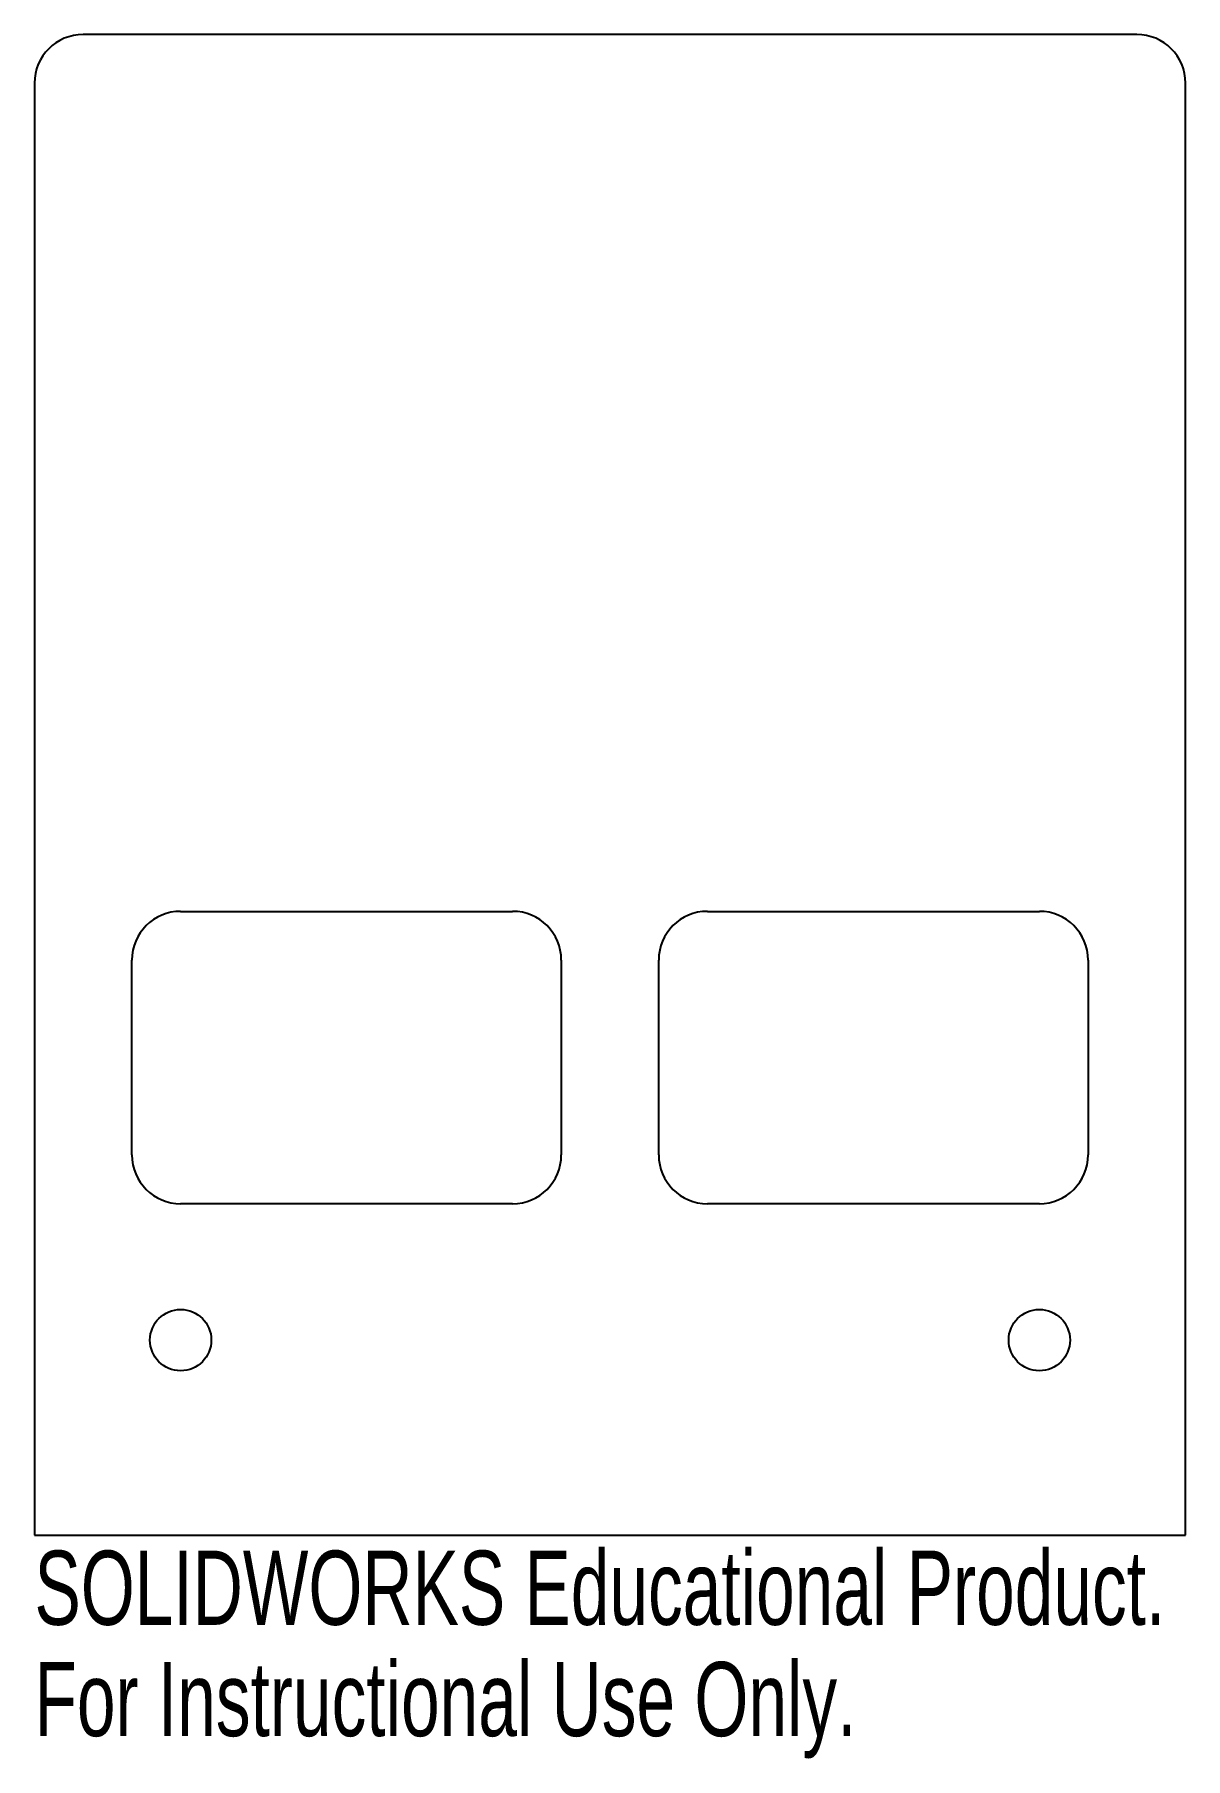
# Model space of a CAD drawing. Header units: inches. Extents: x -1.48 to 1.48, y -2.56 to 1.86.
import ezdxf

# ---------------------------------------------------------------- set-up
doc = ezdxf.new("R2010")
doc.units = ezdxf.units.IN
doc.header["$MEASUREMENT"] = 0
doc.styles.add('SLDTEXTSTYLE0', font='TXT', dxfattribs={"width": 0.7})

msp = doc.modelspace()

# ---------------------------------------------------------------- linework, layer by layer
at = {"color": 7, "linetype": 'Continuous', "lineweight": 25}
for p, q in [((1.3514, 1.8622), (-1.3514, 1.8622)), ((-1.4764, 1.7372), (-1.4764, -1.9872)), ((1.4764, -1.9872), (1.4764, 1.7372)), ((-1.1014, -0.3872), (-0.25, -0.3872)), ((0.25, -0.3872), (1.1014, -0.3872)), ((-1.2264, -1.0122), (-1.2264, -0.5122)), ((-0.125, -0.5122), (-0.125, -1.0122)), ((0.125, -1.0122), (0.125, -0.5122)), ((1.2264, -0.5122), (1.2264, -1.0122)), ((-0.25, -1.1372), (-1.1014, -1.1372)), ((1.1014, -1.1372), (0.25, -1.1372)), ((-1.4764, -1.9872), (1.4764, -1.9872))]:
    msp.add_line(p, q, dxfattribs=at)
for centre in [(-1.1014, -1.4872), (1.1014, -1.4872)]:
    msp.add_circle(centre, 0.0787, dxfattribs=at)
for centre, start, end in [((-1.3514, 1.7372), 90, 180), ((1.3514, 1.7372), 0, 90), ((-1.1014, -0.5122), 90, 180), ((-0.25, -0.5122), 0, 90), ((0.25, -0.5122), 90, 180), ((1.1014, -0.5122), 0, 90), ((-1.1014, -1.0122), 180, 270), ((-0.25, -1.0122), 270, 0), ((0.25, -1.0122), 180, 270), ((1.1014, -1.0122), 270, 0)]:
    msp.add_arc(centre, 0.125, start, end, dxfattribs=at)

# ---------------------------------------------------------------- texts
at = {"color": 7, "linetype": 'Continuous', "char_height": 0.1903, "attachment_point": 1, "style": 'SLDTEXTSTYLE0'}
for s, insert in [('SOLIDWORKS Educational Product.', (-1.4764, -2.0273)), ('For Instructional Use Only.', (-1.4764, -2.3128))]:
    msp.add_mtext(s, dxfattribs=dict(at, insert=insert))

doc.saveas('drawing.dxf')
